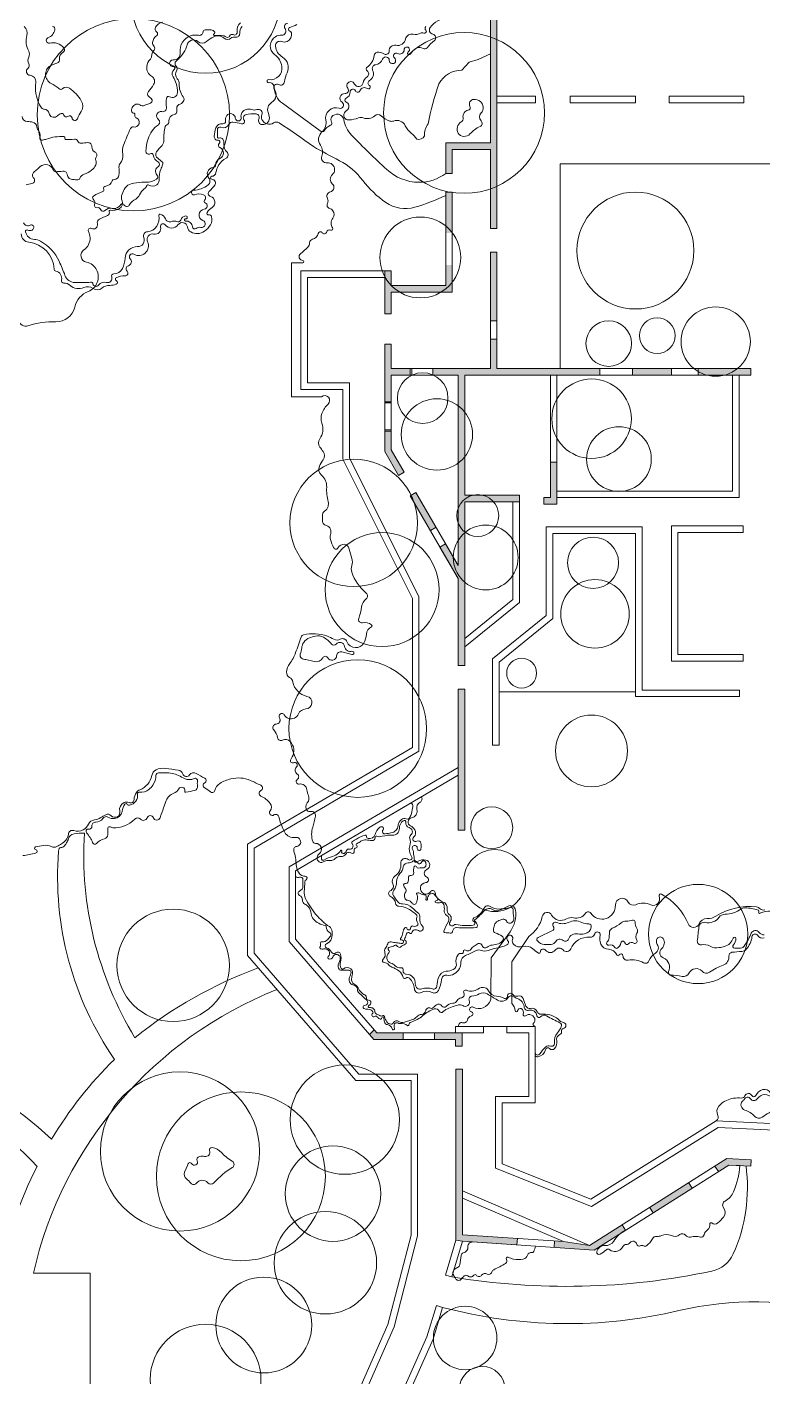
# Model space of a CAD drawing. Header units: millimetres. Extents: x -9917 to 681081, y -8103 to 293101.
# Drawn here: x 27869 to 54702, y 45273 to 94510 of the extents above; entities that cross this region are included whole.
import ezdxf

# ---------------------------------------------------------------- set-up
doc = ezdxf.new("R2010")
doc.units = ezdxf.units.MM
for name, color, linetype in [('archi', 7, 'Continuous'), ('rock', 30, 'Continuous'), ('water', 130, 'Continuous')]:
    doc.layers.add(name, color=color, linetype=linetype)
for name, color, linetype, lineweight in [('archiw', 255, 'Continuous', 0), ('plant', 90, 'Continuous', 0), ('road', 50, 'Continuous', 0)]:
    doc.layers.add(name, color=color, linetype=linetype, lineweight=lineweight)

msp = doc.modelspace()

# ---------------------------------------------------------------- hatches: boundary and pattern name
at = {"layer": 'archiw', "lineweight": 15}
h = msp.add_hatch(color=0, dxfattribs=at)
h.dxf.hatch_style = 1
h.paths.add_polyline_path([(2034, 4766), (1795, 4746), (1880, 3699), (2119, 3718)])
h.paths.add_polyline_path([(2314, 19669), (2074, 19659), (2099, 19109), (2339, 19120)])
h.paths.add_polyline_path([(2266, 20755), (2026, 20745), (2049, 20218), (2289, 20229)])
h.paths.add_polyline_path([(1622, 28506), (1862, 28519), (1811, 29413), (1571, 29399)])
h.paths.add_polyline_path([(1682, 31687), (1443, 31674), (1488, 30867), (1728, 30880)])
h.paths.add_polyline_path([(104122, 127758), (104122, 94953), (102619, 94953), (102619, 94713), (104122, 94713), (104122, 90938), (104362, 90938), (104362, 127758), (104362, 127998), (80583, 127998), (80583, 127758), (80583, 105038), (67095, 105038), (67095, 104566), (64754, 104566), (64754, 119844), (44763, 119844), (44763, 114596), (9495, 114596), (8212, 113274), (5853, 97610), (4160, 93590), (4160, 70024), (959, 66096), (-5863, 66096), (-5863, 42865), (-1639, 42865), (-1639, 37416), (1260, 37416), (1369, 33120), (-2714, 32981), (-1845, 16710), (895, 16710), (1635, 6752), (-2365, 6307), (-1927, -843), (42951, -2155), (43743, -1431), (45440, -1479), (47942, -1548), (47948, -1309), (45686, -1245), (45760, 1407), (45767, 1647), (45812, 3256), (47789, 3201), (47795, 3441), (46586, 3475), (46612, 4388), (46372, 4395), (46346, 3481), (45578, 3503), (45446, -1239), (43653, -1189), (42861, -1912), (2478, -732), (2383, 447), (2143, 428), (2236, -725), (-1701, -610), (-1874, 2219), (808, 2467), (785, 2706), (-1889, 2458), (-2112, 6094), (1653, 6513), (1737, 5466), (1976, 5485), (1891, 6539), (1136, 16710), (2447, 16710), (2428, 17120), (2188, 17110), (2196, 16950), (1118, 16950), (-1617, 16950), (-1834, 20997), (-59, 21057), (161, 17965), (2146, 18053), (2157, 17820), (2396, 17831), (2367, 18495), (2127, 18484), (2135, 18293), (384, 18215), (164, 21305), (-1846, 21237), (-1923, 22670), (1930, 22876), (1943, 22593), (2183, 22604), (2159, 23128), (-1936, 22910), (-2072, 25457), (2021, 25693), (1921, 27463), (1682, 27449), (1768, 25919), (-2084, 25697), (-2461, 32750), (1375, 32880), (1391, 32595), (1630, 32609), (1615, 32888), (1494, 37656), (-1399, 37656), (-1399, 43105), (-5623, 43105), (-5623, 65856), (1073, 65856), (4400, 69938), (4400, 93542), (6086, 97545), (8438, 113162), (9596, 114356), (44763, 114356), (44763, 90288), (43135, 90288), (43135, 90048), (43135, 89171), (43375, 89171), (43375, 90048), (44763, 90048), (44763, 87164), (45003, 87164), (45003, 100934), (64514, 100934), (64514, 87213), (64754, 87213), (64754, 87916), (65867, 87916), (65867, 88156), (64754, 88156), (64754, 101414), (64514, 101414), (64514, 101174), (45003, 101174), (45003, 114356), (45003, 119604), (64514, 119604), (64514, 104326), (64514, 103006), (64754, 103006), (64754, 103712), (64994, 103712), (64994, 104326), (67095, 104326), (67095, 87914), (67575, 87914), (67575, 88154), (67335, 88154), (67335, 104798), (80583, 104798), (80583, 90938), (80823, 90938), (80823, 127758)])
h = msp.add_hatch(color=0, dxfattribs=at)
h.dxf.hatch_style = 1
h.paths.add_polyline_path([(43375, 88490), (43135, 88490), (43135, 87003), (43375, 87003)])
at = {"layer": 'archiw'}
h = msp.add_hatch(color=0, dxfattribs=at)
h.dxf.hatch_style = 1
h.paths.add_polyline_path([(43829, 81817), (47190, 81817), (48755, 81817), (48755, 82057), (45003, 82057), (45003, 83128), (44763, 83128), (44763, 82057), (42670, 82057), (42670, 81817), (43589, 81817), (43589, 77431), (43589, 74870), (43133, 75659), (42926, 75540), (43589, 74390), (43589, 71218), (43829, 71218), (43829, 71901), (43829, 72210), (43829, 77191), (45579, 77191), (45819, 77191), (45819, 77431), (43829, 77431)])
h.paths.add_polyline_path([(47190, 78644), (46950, 78644), (46950, 77347), (46710, 77347), (46710, 77107), (47190, 77107), (47190, 77587)], flags=17)
h.paths.add_polyline_path([(51366, 82057), (49947, 82057), (49947, 81817), (51366, 81817)])
h.paths.add_polyline_path([(54257, 82057), (52343, 82057), (52343, 81817), (53594, 81817), (54257, 81817)])
h.paths.add_polyline_path([(45003, 86304), (44763, 86304), (44763, 83796), (45003, 83796)])
at = {"layer": 'archiw', "lineweight": 15}
h = msp.add_hatch(color=0, dxfattribs=at)
h.dxf.hatch_style = 1
h.paths.add_polyline_path([(43375, 85835), (43135, 85835), (43135, 85081), (41152, 85081), (41152, 85616), (40912, 85616), (40912, 85376), (40912, 84044), (41152, 84044), (41152, 84841), (43375, 84841)])
h = msp.add_hatch(color=0, dxfattribs=at)
h.dxf.hatch_style = 1
h.paths.add_polyline_path([(41834, 82057), (41152, 82057), (41152, 82937), (40912, 82937), (40912, 80841), (41152, 80841), (41152, 81817), (41834, 81817)])
h.paths.add_polyline_path([(41152, 79774), (40912, 79774), (40912, 79029), (41418, 78152), (41626, 78272), (41152, 79093)])
h = msp.add_hatch(color=0, dxfattribs=at)
h.dxf.hatch_style = 1
h.paths.add_polyline_path([(42051, 77536), (41843, 77416), (42577, 76143), (42785, 76263)])
h = msp.add_hatch(color=0, dxfattribs=at)
h.dxf.hatch_style = 1
h.paths.add_polyline_path([(43829, 70359), (43589, 70359), (43589, 67505), (43589, 67226), (43589, 65220), (43829, 65220)])
h = msp.add_hatch(color=0, dxfattribs=at)
h.dxf.hatch_style = 1
h.paths.add_polyline_path([(41589, 57822), (40619, 57822), (40526, 57929), (40352, 57763), (40509, 57582), (41589, 57582)])
h.paths.add_polyline_path([(43735, 57822), (43495, 57822), (42728, 57822), (42728, 57582), (43495, 57582), (43495, 57342), (43735, 57342), (43735, 57582)])
h = msp.add_hatch(color=0, dxfattribs=at)
h.dxf.hatch_style = 1
h.paths.add_polyline_path([(43745, 56496), (43505, 56496), (43505, 52166), (43505, 50260), (43744, 50223), (45733, 50091), (45749, 50330), (43745, 50464), (43745, 51801), (43745, 52063)])
h = msp.add_hatch(color=0, dxfattribs=at)
h.dxf.hatch_style = 1
h.paths.add_polyline_path([(54275, 53199), (53390, 53247), (52946, 52967), (53075, 52764), (53453, 53003), (54262, 52960)])
h.paths.add_polyline_path([(52116, 52158), (51988, 52361), (50567, 51463), (50696, 51260)])
h = msp.add_hatch(color=0, dxfattribs=at)
h.dxf.hatch_style = 1
h.paths.add_polyline_path([(49692, 50625), (49564, 50828), (48371, 50073), (47426, 50218), (47106, 50240), (47090, 50000), (48550, 49903)])

# ---------------------------------------------------------------- linework, layer by layer
at = {"layer": 'archi', "lineweight": 15}
for points in [[(44763, 114356), (44763, 90288), (43135, 90288), (43135, 90048), (43135, 89171), (43375, 89171), (43375, 90048), (44763, 90048), (44763, 87164), (45003, 87164), (45003, 91749), (46413, 91749), (46413, 91989), (45003, 91989), (45003, 100934)], [(39838, 44473), (41023, 47185), (41872, 50449), (41872, 56084), (39860, 56084), (35909, 60642), (35909, 64703), (41919, 68230), (41919, 73672), (39389, 78743), (39389, 81288), (37858, 81288), (37858, 85616), (41152, 85616), (41152, 85081), (43135, 85081), (43135, 88490), (43375, 88490), (43375, 84841), (41152, 84841), (41152, 84044), (40912, 84044), (40912, 85376), (38098, 85376), (38098, 81528), (39629, 81528), (39629, 78799), (42159, 73729), (42159, 68093), (36149, 64566), (36149, 60732), (39969, 56324), (42112, 56324), (42112, 50419), (41251, 47106), (40031, 44315)], [(51601, 76074), (51601, 71621), (53974, 71621), (53974, 71381), (51601, 71381), (51361, 71381), (51361, 76074), (51361, 76314), (53974, 76314), (53974, 76074), (51601, 76074)], [(58693, 54342), (52998, 54622), (48423, 51765), (45195, 53053), (45195, 55267), (46401, 55267), (46401, 58062), (45368, 58062), (45368, 57822), (46161, 57822), (46161, 55507), (44955, 55507), (44955, 52891), (48447, 51497), (53062, 54378), (58727, 54100)], [(43745, 51801), (43745, 50464), (47426, 50218), (43745, 51801)], [(41020, 43542), (42449, 46732), (42793, 47882), (43023, 47813), (42675, 46648), (41288, 43553)]]:
    msp.add_lwpolyline(points, dxfattribs=at)
for points in [[(50060, 91989), (50060, 91749), (47675, 91749), (47675, 91989)], [(54000, 91989), (54000, 91749), (51285, 91749), (51285, 91989)], [(43829, 71901), (43829, 71218), (43589, 71218), (43589, 74390), (41843, 77416), (42051, 77536), (43589, 74870), (43589, 77431), (43589, 81817), (41152, 81817), (41152, 79093), (41626, 78272), (41418, 78152), (40912, 79029), (40912, 82937), (41152, 82937), (41152, 82057), (44763, 82057), (44763, 86304), (45003, 86304), (45003, 82057), (54257, 82057), (54257, 81817), (53834, 81817), (53834, 77347), (47190, 77347), (47190, 77107), (46710, 77107), (46710, 77347), (46950, 77347), (46950, 81817), (45003, 81817), (43829, 81817), (43829, 77431), (45819, 77431), (45819, 77191), (45819, 73515)], [(53594, 77587), (47190, 77587), (47190, 81817), (53594, 81817)], [(45579, 77191), (45579, 73630), (43829, 72210), (43829, 77191)], [(45078, 71347), (45078, 68313), (44838, 68313), (44838, 71462), (46796, 73050), (46796, 76283), (50298, 76283), (50298, 70328), (53849, 70328), (53849, 70088), (50298, 70088), (50058, 70088), (50058, 76043), (47036, 76043), (47036, 72936)], [(43589, 67226), (37662, 63740), (37662, 61240), (40619, 57822), (43495, 57822), (43495, 58062), (44510, 58062), (44510, 57822), (43735, 57822), (43735, 57582), (43735, 57342), (43495, 57342), (43495, 57582), (40509, 57582), (37422, 61151), (37422, 63877), (43589, 67505), (43589, 70359), (43829, 70359), (43829, 65220), (43589, 65220)], [(43505, 50260), (43505, 52166), (43505, 56496), (43745, 56496), (43745, 52063), (48371, 50073), (53390, 53247), (54275, 53199), (54262, 52960), (53453, 53003), (48550, 49903), (43744, 50223), (43355, 48923), (43125, 48992)]]:
    msp.add_lwpolyline(points, close=True, dxfattribs=at)
at = {"layer": 'archiw', "lineweight": 15}
for p, q in [((45003, 91749), (45003, 91989)), ((40912, 85376), (40912, 85616)), ((45003, 83796), (44763, 83796)), ((45003, 83128), (44763, 83128)), ((41834, 81817), (41834, 82057)), ((41902, 82057), (41902, 81817)), ((42670, 82057), (42670, 81817)), ((53594, 81817), (54257, 81817)), ((40912, 80841), (41152, 80841)), ((40912, 79774), (41152, 79774)), ((47190, 77587), (47190, 77347)), ((45579, 77191), (45819, 77191)), ((45579, 77191), (45819, 77191)), ((42577, 76143), (42785, 76263)), ((42926, 75540), (43133, 75659)), ((43829, 71901), (43829, 72210)), ((43589, 67505), (43589, 67226)), ((40526, 57929), (40352, 57763)), ((41589, 57822), (41589, 57582)), ((42728, 57822), (42728, 57582)), ((43735, 57822), (43495, 57822)), ((52946, 52967), (53075, 52764)), ((51988, 52361), (52116, 52158)), ((43745, 51801), (43745, 52063)), ((50567, 51463), (50696, 51260)), ((49564, 50828), (49692, 50625)), ((43744, 50223), (43505, 50260)), ((43505, 50260), (43744, 50223)), ((45749, 50330), (45733, 50091)), ((47106, 50240), (47090, 50000)), ((47426, 50218), (48371, 50073))]:
    msp.add_line(p, q, dxfattribs=at)
at = {"layer": 'archiw'}
for points in [[(44763, 83796), (45003, 83796), (45003, 86304), (44763, 86304)], [(40912, 80807), (41152, 80807), (41152, 81817), (41902, 81817), (41902, 82057), (41152, 82057), (41152, 82937), (40912, 82937)], [(47190, 81817), (48755, 81817), (48755, 82057), (45003, 82057), (45003, 83128), (44763, 83128), (44763, 82057), (42670, 82057), (42670, 81817), (43589, 81817), (43589, 77431), (43589, 74870), (43133, 75659), (42926, 75540), (43589, 74390), (43589, 71218), (43829, 71218), (43829, 71901), (43829, 72210), (43829, 77191), (45579, 77191), (45819, 77191), (45819, 77431), (43829, 77431), (43829, 81817)], [(41152, 79814), (40912, 79814), (40912, 79029), (41418, 78152), (41626, 78272), (41152, 79093)]]:
    msp.add_lwpolyline(points, close=True, dxfattribs=at)
for points in [[(51366, 81817), (51366, 82057), (49947, 82057), (49947, 81817)], [(49947, 81817), (51366, 81817)], [(53594, 81817), (54257, 81817), (54257, 82057), (52343, 82057), (52343, 81817)], [(52343, 81817), (53594, 81817)], [(47190, 78644), (46950, 78644), (46950, 77347), (46710, 77347), (46710, 77107), (47190, 77107), (47190, 77587)], [(47190, 77587), (47190, 78644)]]:
    msp.add_lwpolyline(points, dxfattribs=at)
at = {"layer": 'plant', "lineweight": 15}
for centre, radius in [((34379, 95553), 2729), ((31747, 91310), 3506), ((43802, 91376), 2932), ((50052, 86357), 2131), ((42210, 86104), 1473), ((52978, 83037), 1264), ((49077, 82964), 831), ((50847, 83253), 650), ((42295, 80978), 923), ((48455, 80225), 1451), ((42812, 79650), 1301), ((49452, 78752), 1179), ((39781, 76425), 2324), ((44302, 76691), 764), ((44593, 75163), 1183), ((40816, 73991), 2078), ((48507, 74968), 932), ((48576, 73105), 1250), ((39928, 68923), 2509), ((45903, 70944), 546), ((48451, 68107), 1310), ((44812, 65307), 764), ((44921, 63379), 1128), ((52338, 61430), 1810), ((33198, 60286), 2050), ((39454, 54660), 1994), ((33447, 53500), 2902), ((35668, 52592), 3079), ((39024, 51961), 1741), ((38747, 49439), 1868), ((36501, 47169), 1748), ((43842, 46698), 1158), ((34380, 45177), 2019), ((44466, 44831), 828)]:
    msp.add_circle(centre, radius, dxfattribs=at)
at = {"layer": 'road', "lineweight": 15}
for points in [[(32813, 94688, 0.218912), (32558, 94500, 0.383959), (32598, 94325, -0.521789), (32598, 94202, 0.223102), (32449, 93943, 0.22297), (32500, 93805, -0.419085), (32500, 93662, 0.208426), (32411, 93439, -0.21395), (32367, 93334, 0.181197), (32234, 93063, 0.292906), (32412, 92714, -0.424638), (32486, 92411, -0.039216), (32297, 92158, 0.426751), (32312, 91978, -0.04727), (32421, 91872, -0.366917), (32421, 91777, -0.149319), (32312, 91707, 0.037004), (32171, 91656, -0.256564), (31977, 91671, 0.299539), (31799, 91671, 0.157401), (31687, 91531, 0.184165), (31687, 91413, 0.30339), (31749, 91369, -0.499113), (31804, 91292, 0.398995), (31849, 91198, -0.933091), (31749, 90864, 0.355214), (31644, 90812, 0.01684), (31391, 90204, 0.137274), (31361, 89873, -0.231664), (31266, 89531, 0.207666), (31223, 89400, -0.046451), (31223, 89107, -0.400635), (31045, 88952, 0.359518), (30972, 88897, -0.333205), (30742, 88707, 0.524533), (30668, 88588, -0.441149), (30634, 88512, 0.068034), (30293, 88345, 0.491524), (30285, 88228, -0.313375), (30336, 88022, 0.601949), (30423, 87921, -0.377538), (30561, 87847, 0.551687), (30712, 87815, -0.257501), (30972, 87894, 0.335578), (31298, 88048, -0.604806), (31383, 88048, 0.232321), (31492, 87969, 0.307911), (31598, 88016, -0.13594), (31831, 88234, 0.181466), (31972, 88390, -0.152866), (32144, 88604, 0.163974), (32232, 88718, -0.482386), (32307, 88745, 0.307294), (32599, 88757, 0.25398), (32690, 88950, -0.10805), (32747, 89315, -0.001884), (32815, 89487, 0.378745), (32766, 89621, -0.099392), (32596, 89764, -0.350146), (32596, 89958, -0.009618), (32793, 90194, 0.195468), (32860, 90393, -0.080352), (32909, 90876, -0.233361), (32969, 90945, 0.335374), (33043, 91070, -0.410591), (33242, 91325, 0.353324), (33332, 91420, 0.041639), (33332, 91558, -0.339673), (33410, 91679, 0.141385), (33566, 91791, 0.345173), (33566, 91960, -0.181297), (33419, 92425, 0.20002), (33347, 92625, -0.346433), (33326, 92930, 0.37849), (33307, 93080, -0.452786), (33307, 93265, 0.028098), (33471, 93426, 0.08575), (33657, 93719, 0.034684), (33703, 93853, -0.550675), (34102, 93979, 0.364905), (34412, 93979, -0.064906), (34684, 94154, -0.301416), (35061, 94099, 0.38241), (35304, 94099, -0.245084), (35466, 94140, 0.499413), (35623, 94271, -0.187659), (35709, 94531, -0.132349)], [(43135, 89171, -0.171356), (42154, 88846, -0.182493), (40982, 89314, -0.017257), (39705, 90567, -0.145605), (39418, 91131, 0.672019), (38976, 91223, 0.305316), (38976, 91044, -0.48464), (38939, 90929, 0.178451), (38704, 90727, -0.589066), (38561, 90727), (37181, 91729, -0.238538), (36883, 92309, 0.455313), (36684, 92480, -1.155856), (36684, 92591, 0.507335), (37160, 93075, 0.196111), (36897, 93505, -0.537443), (36929, 94157, -0.150118), (37152, 94211, 0.652984), (37277, 94454, -0.645674), (37369, 94639, 0.671046)], [(27763, 94526, -0.282341), (27862, 94201, 0.188612), (27930, 93633, -0.251149), (27930, 93413, 0.264408), (27936, 93168, -0.382796), (27906, 93007, 0.685947), (27981, 92748, -0.427362), (28189, 92488, 0.142696), (28309, 91710, 0.058421), (28402, 91559, 0.229699), (28495, 91514, -0.368009), (28677, 91360, 0.552072), (28944, 91247, 0.012906), (29075, 91343, -0.539397), (29215, 91295, 0.558174), (29359, 91250, -0.603981), (29510, 91192, 0.774643), (29709, 91164, -0.042297), (29846, 91432, 0.285006), (29848, 91819, 0.100278), (29419, 92277, 0.353968), (29173, 92262, -0.388839), (29029, 92262, 0.072657), (28753, 92450, -0.646938), (28772, 93122, -0.011241), (28960, 93195, 0.351219), (29057, 93354, -0.318293), (29179, 93584, 0.482226), (29214, 93751, 0.284182), (28696, 93925, -0.920021), (28634, 94114, 0.234523), (28886, 94404, 0.441313), (28802, 94533, -2.320261)], [(27837, 88756, -0.022175), (28048, 88804, 0.607236), (28110, 89005, -0.417543), (28110, 89201, -0.015188), (28249, 89330, -0.00348), (28354, 89421, -0.527702), (28828, 89292, 0.318015), (28910, 89233, 0.045858), (29172, 89256, -0.426017), (29330, 89141, 0.172204), (29409, 88988, 0.168212), (29475, 88959, -0.019893), (29693, 88932, 0.367382), (29799, 88995, -0.239057), (29950, 89143, 0.089966), (30225, 89288, 0.121954), (30376, 89482, 0.213579), (30376, 89648, -0.28386), (30391, 89762, 0.483676), (30351, 89944, -0.304436), (30234, 90147, 0.449397), (30091, 90292, 0.007896), (29838, 90274, -0.336321), (29724, 90347, 0.357276), (29596, 90421, -0.051336), (29295, 90404, -0.468179), (29253, 90459, 0.464832), (29213, 90513, 0.098081), (28585, 90425, -0.034677), (28431, 90383, -0.540656), (28341, 90474, 0.245092), (28256, 90790, -0.171602), (28224, 90863, 0.333777), (28073, 91039, 0.050759), (27891, 91060, -0.386223), (27688, 91250, 0.382694)], [(43135, 88370, -0.041348), (42010, 87937, -0.227258), (40949, 88111, -0.078127), (40108, 88917, 0.109691), (39262, 89633, -0.004973), (38309, 90146, 0.016909), (37064, 91011, 0.294673), (36860, 91011, -0.462742), (36431, 91141, -0.208089), (36431, 91310, 0.670057), (36250, 91497, -0.192457), (36063, 91497, 0.355592), (35705, 91385, 0.212014), (35677, 91220, -1.115869), (35463, 91189, 0.718068), (35155, 91282, 0.195444), (35107, 91079, -0.514952), (35009, 90982, 0.370545), (34757, 90835, 0.067133), (34695, 90517, 0.460374), (34834, 90382, -0.745301), (34881, 90266, 0.569899), (34902, 90112, -0.665984), (34902, 89716, 0.29823), (34743, 89481, -0.383029), (34653, 89384, 0.611928), (34499, 88999, -0.43395), (34474, 88748, -0.154543), (33946, 88559, 1.174416), (33979, 88395, -0.180738), (34299, 88395, -0.531319), (34346, 88199, 0.51529), (34368, 88097, -0.774465), (34332, 87864, 0.801471), (34281, 87451, -0.933597), (34212, 87202, 0.21791), (34036, 87162, -0.602601), (33901, 87224, 0.43333), (33653, 87432, -1.12843), (33653, 87513, 1.12843), (33653, 87619, 0.296162), (33474, 87469, -0.412575), (33364, 87410, 0.147526), (33108, 87410, -0.418854), (32915, 87516, 0.303908), (32721, 87681, 0.494127), (32677, 87635, -0.176275), (32599, 87246, -0.249053), (32260, 87045, 0.521294), (32128, 86834, -0.546097), (31899, 86500, 0.407649), (31445, 86082, -0.102481), (31345, 85700, -0.285328), (31038, 85509, 0.52121), (30956, 85393, -0.608808), (30771, 85192, 0.301671), (30477, 85095, -0.626964), (30275, 85139, 0.367763), (30190, 85201, -0.027357), (29613, 85190, -0.307624), (29254, 85453, 0.024776), (29042, 85964, 0.15354), (28367, 86695, 0.115079), (28137, 86763, -0.336162), (27817, 87039, -0.645667), (27902, 87102, 0.45456), (28111, 87177, 0.715603), (27988, 87281, -0.478405), (27746, 87371, 0.51515)], [(43607, 58062, -0.594353), (43751, 58195, 0.446163), (43924, 58292, -0.285768), (44072, 58443, 0.785703), (44072, 58594, -1.123363), (44135, 58763, 0.441941), (44766, 59002, 0.028504), (44778, 59124), (44788, 60561), (45481, 61512, 0.194048), (45680, 62303, 0.550549), (45391, 62435, -0.297785), (44756, 62435, 0.462218), (44532, 62369, -0.196967), (44161, 62014, 0.669685), (44159, 61888, -0.766486), (44139, 61750, -0.082222), (43505, 61778, 0.267074), (43431, 61754, -1.004216), (43293, 61880, 0.453297), (43265, 62140, -0.29318), (43186, 62333, 0.375146), (43023, 62608, -0.290207), (42746, 62945, 0.697534), (42591, 62981, -1.628882), (42406, 63305, 0.7949), (42442, 63505, -0.659128), (42442, 63783, 0.725223), (42411, 64127, 0.187581), (42128, 64086, -0.551005), (41987, 64162, 0.022833), (41956, 64425, 0.081768), (41924, 64521, -1.364945), (42099, 64553, 0.978258), (42233, 64534, 0.08379), (42233, 64745, 0.53057), (42083, 64813, -0.929565), (41969, 64972, 0.382156), (42008, 65235, 0.137937), (41851, 65371, -0.722662), (41887, 65668, 0.422799), (42086, 65977, -0.33111), (42200, 66238, 0.427418), (42249, 66438, -0.875737)], [(18819, 60531), (19030, 60465, 0.183914), (19457, 60489, -0.123992), (19588, 60512, -0.160502), (23079, 59075, -0.212129), (24229, 56656, -0.10992), (28768, 53944, -0.066046), (31057, 56858, -0.172891), (29021, 64450, -0.076455), (29046, 64551, -0.312718), (29100, 64587, 0.214916), (29237, 64645, 0.081625), (29333, 64788, 0.01378), (29400, 64947, -0.210756), (29508, 65055, -0.103398), (29855, 65112, -0.000507), (29965, 65107, 0.153743), (31805, 57647, -0.081999), (36298, 60193, 0.698138)], [(54767, 62313, -0.293628), (54594, 62354, 0.173985), (54469, 62417, 0.172344), (52985, 62081, -0.144841), (52668, 61991, 0.304944), (52365, 61792, -0.66407), (51982, 61792, 0.167859), (51002, 62885, 0.685288), (50917, 62814, -0.240668), (50879, 62559, -0.368686), (50614, 62492, 0.229509), (50069, 62498, -0.409435), (49787, 62597, 0.809379), (49321, 62479, -0.755783), (48423, 62188, 0.533847), (48234, 62188, -0.317685), (47792, 62019, 0.200976), (47538, 61981, -0.422), (46997, 62122, 0.68643), (46654, 62070, -0.190358), (46161, 61341), (45551, 60421), (45551, 58896, -0.163903), (45667, 58635, 0.911468), (45760, 58635, -0.518516), (45884, 58707, -0.407146), (45961, 58502, 0.78596), (46039, 58443, -0.617517), (46389, 58285, -0.276946), (46334, 58183, 0.572557), (46334, 58105, -0.172629), (46370, 58062)], [(36983, 59403, 0.246991), (28102, 49062), (30174, 49062), (30174, 44479), (34083, 44479), (34083, 43556)], [(20923, 43556), (20923, 44479), (24568, 44479), (24568, 49062), (26888, 49062, -0.069071), (28236, 52956, 0.1391), (24068, 55547, 0.041826), (20635, 44607, 0.046499), (20440, 43084, -0.008998), (20026, 35228, 0.027164), (19934, 29561), (20889, 29561), (20889, 30353)], [(54083, 52969, -0.13987), (53617, 49764, -0.239283), (52837, 49135, -0.093543), (43355, 48923, -6.314779)], [(43023, 47813, 0.123369), (51640, 47693, -0.122359), (57453, 47624, 0.054937), (70688, 45682, 0.034733), (79386, 45974, 28.791105)]]:
    msp.add_lwpolyline(points, format="xyb", dxfattribs=at)
for points in [[(47309, 82057), (47309, 89522), (62092, 89522), (62092, 82050)], [(45078, 70265), (50058, 70265)]]:
    msp.add_lwpolyline(points, dxfattribs=at)
at = {"layer": 'rock', "lineweight": 15}
msp.add_lwpolyline([(44763, 103804), (44763, 93526), (44322, 93328), (43993, 93222)], dxfattribs=at)
for points in [[(27559, 83804, 0.429126), (27903, 83616, -0.085576), (28918, 83759, 0.358705), (29608, 84292, -0.250376), (30106, 84866, 0.446574), (30407, 85655, 0.230377), (30037, 85932, -0.667603), (29945, 86381, 0.260774), (30170, 86830, 0.11049), (30110, 87047, -0.732499), (30222, 87160, 0.650582), (30434, 87332, -0.363567), (30513, 87503, -0.007169), (30804, 87636, 0.381802), (30870, 87781, -0.58015), (30916, 87830, 0.207841), (31240, 87888, 0.345002), (31334, 88173, -0.174685), (31334, 88413, -0.061913), (31451, 88643, -0.193953), (31671, 88792, -0.031259), (32060, 88850, -0.043171), (32206, 88850, 0.187535), (32594, 88964, 0.440947), (32607, 89117, -0.491939), (32659, 89422, 0.601519), (32659, 89575, -0.237002), (32469, 89843, 0.557775), (32361, 89888, -0.621901), (32205, 89973, -0.066642), (32284, 90430, -0.163397), (32660, 90948, 0.515603), (32660, 91132, -0.80639), (32785, 91424, 0.497983), (32952, 91574, -0.042894), (32952, 91908, -0.560471), (33069, 91967, 0.586519), (33355, 92124, 0.077111), (33308, 92444, 0.064332), (33195, 92689, -0.375114), (33240, 92962, 0.72816), (33198, 93067, -1.071182), (33198, 93308, 0.472889), (33455, 93581, -0.356817), (33834, 94188, -0.130894), (34124, 94207, 0.446393), (34286, 94330, -0.365591), (34360, 94403, -0.042049), (34586, 94403, -0.205611), (34709, 94338, -0.495913), (34688, 94256, 0.822917), (34700, 94198, -0.008779), (34954, 94198, -0.134663), (35144, 94142, 0.477575), (35255, 94182, -0.46509), (35387, 94231, 0.63537), (35532, 94334, -0.280285), (35658, 94664, 0.04527)], [(43993, 93222), (43725, 92934, 0.283643), (42885, 92439, 0.034182), (42494, 90979, 0.192996), (42367, 90537, -0.334199), (42076, 90418, 0.097483), (41875, 90643, -0.120823), (41662, 90906, 0.390835), (41230, 91081, -0.181925), (41098, 91081, -0.093239), (40779, 91275, 0.38315), (40547, 91275, -0.276907), (40127, 91194, 0.176169), (39958, 91194, -0.069015), (39607, 91119, -0.415082), (39419, 91282, -0.293076), (39510, 91448, 0.342982), (39601, 91657, 0.23003), (39496, 91781, -0.65219), (39496, 91908, 0.297188), (39651, 92146, -0.824845), (39845, 92183, 0.675628), (40008, 92183, -0.48384), (40284, 92265, 1.040362), (40353, 92371, -0.569732), (40353, 92553, 0.179889), (40484, 92716, 0.194159), (40471, 92940, -0.496372), (40572, 93135, 0.25241), (40835, 93342, -0.815776), (41076, 93291, 1.590666), (41267, 93381, -0.925125), (41378, 93542, 0.580982), (41620, 93683, -1.684405), (41770, 93602, 1.289689), (41852, 93528, -0.166986), (42086, 93747, -0.251716), (42307, 93732, 0.375171), (42455, 93755, -0.048155), (42721, 94016, 0.640734), (42662, 94250, -0.551541), (42567, 94488, -0.221321), (43193, 94836, 0.462399)], [(43584, 90635, -0.392606), (43700, 91051, 0.313665), (43768, 91206, -0.415585), (43947, 91472, 0.509001), (44019, 91626, -0.555315), (44155, 91868, -0.179737), (44397, 91791, -0.444126), (44426, 91375, 0.40302), (44426, 91090, -0.514451), (44387, 90882, 0.099448), (44019, 90611, -0.475917), (43584, 90635, -1.39818)], [(38032, 71445), (38336, 71363, 0.352469), (38655, 71504, -0.608676), (38833, 71504, 0.773603), (39159, 71578, -0.488897), (39351, 71719, 0.009775), (39715, 71622, 1.273712), (39715, 71741, -0.43897), (39448, 71919, 0.634235), (39144, 72007, -0.450107), (38973, 72007, 0.078376), (38677, 72252, 0.192568), (38388, 72296, 0.031674), (38166, 72230, 0.156784), (37958, 72067, 0.1261), (37886, 71865, -0.070112), (37832, 71637, 0.361182), (37882, 71487, 0.141778), (38032, 71445, -0.270549)], [(30994, 65306, 0.212025), (31796, 65619, -0.416849), (32010, 65619, 0.549619), (32254, 65672, -0.69915), (32476, 65672, 0.69915), (32720, 65672, 0.0016), (32850, 66031, 0.001182), (32944, 66297, -0.230223), (33217, 66565, 0.188173), (33408, 66726, -0.88097), (33621, 66642, 0.520015), (33656, 66601, 0.052322), (33989, 66670, 0.36582), (34085, 66823, -0.070477), (34085, 67014, 0.602523), (33965, 67101, -0.232863), (33617, 67101, 0.004094), (33395, 67208, 0.120772), (32909, 67307, -0.019784), (32669, 67307, 0.41889), (32570, 67214, -0.13841), (32462, 66863, -0.084688), (32308, 66695, -0.200444), (31972, 66605, 0.493737), (31900, 66533, -0.396784), (31609, 66128, -0.293861), (31519, 66164, 0.51547), (31440, 66164, 0.118637), (31335, 65902, -0.344461), (31060, 65641, -0.155803), (30822, 65692, 0.402747), (30628, 65644, -0.27309), (30372, 65511, 0.459905), (30233, 65366, -0.489055), (30115, 65255, 0.687642), (30039, 65122, -0.019217), (30172, 64947, -0.083964), (30257, 64769, 0.59555), (30405, 64735, -0.162735), (30698, 64907, 0.349061), (30813, 65046, 0.00956), (30813, 65279, -0.46439), (30882, 65340, -0.073373), (30994, 65306, 0.205539)], [(38610, 64297), (38601, 64188, 0.60644), (38697, 64128, -0.067242), (39011, 64259, 0.116538), (39230, 64376, 0.122842), (39295, 64472, -1.033973), (39342, 64453, 0.71523), (39429, 64371, 0.18967), (39525, 64483, -0.408344), (39612, 64527, 0.443557), (39754, 64608, 0.241486), (39721, 64730, -0.466921), (39732, 64804, -0.019148), (40025, 64972, -0.079133), (40203, 65032, -0.496953), (40252, 64985, 0.3805), (40304, 64911, 0.387019), (40560, 65056, -0.131229), (40733, 65321, -0.403609), (40852, 65317, -0.403428), (40852, 65228, 0.370274), (40845, 65115, 0.279196), (40929, 65082, -0.004618), (41137, 65115, 0.342006), (41405, 65397, -0.202845), (41517, 65601, -0.262857), (41695, 65628, 0.37239), (41824, 65676, 0.069661), (41882, 65829, 0.019531), (41930, 66080, 0.257384), (41878, 66220), (38610, 64297)], [(41943, 64102, -0.248037), (41769, 64022, 0.379992), (41588, 63880, -0.150728), (41460, 63632, 0.205387), (41345, 63336, -0.182879), (41240, 63027, 0.322551), (41228, 62827, 0.037615), (41392, 62604, 0.227446), (41561, 62530, -0.210563), (41912, 62389, 0.036357), (42112, 62212, -0.272477), (42192, 62017, 0.226105), (42286, 61712, -0.921968), (42143, 61556, 0.539914), (41900, 61474, -0.644948), (41824, 61461, 0.651064), (41710, 61440, -0.087297), (41641, 61281, 0.432472), (41661, 61193, -0.577622), (41661, 61062, 0.008459), (41481, 60954, -0.423859), (41377, 60980, 0.423838), (41263, 61008, -0.123177), (41103, 60956, 0.671094), (41062, 60832, -0.45872), (41062, 60742, 0.587305), (41139, 60366, -0.131437), (41288, 60271, 0.253839), (41515, 60193, -0.555795), (41584, 60114, 0.502853), (41696, 59963, -0.436552), (42027, 59607, 0.541514), (42261, 59427, -0.170689), (42654, 59427, 0.510063), (42817, 59540, -0.07603), (42871, 59849, -0.300204), (43155, 60070, 0.085388), (43402, 60133, 0.358081), (43519, 60367, -0.212412), (43577, 60663, -0.291357), (43719, 60722, 0.555456), (43785, 60794, -0.739777), (43860, 60843, 0.429132), (44045, 60865, -0.136492), (44324, 61078, -0.454665), (44463, 61007, 0.559373), (44647, 60949, -0.156805), (44831, 61028, 0.055216), (45059, 61075, 0.20027), (45227, 61220, 0.390431), (45190, 61349, 0.046549), (44943, 61470, -0.336999), (44877, 61575, -0.048964), (44911, 61754, -0.207917), (45032, 61899, -0.045624), (45214, 61970, -0.383116), (45345, 61906, 0.513566), (45557, 61856, 0.26529), (45619, 62034, -0.049221), (45595, 62318, 0.514074), (45484, 62400, -0.051232), (45274, 62355, 0.091163), (45115, 62307, -0.277596), (44844, 62326, 0.376749), (44558, 62294, -0.03436), (44197, 61949, 0.468947), (44197, 61904, -0.200271), (44290, 61726, -0.424242), (44237, 61665, -0.026133), (43531, 61665, 0.416205), (43388, 61536, -0.453151), (43295, 61461, 0.039192), (43106, 61480, -0.51462), (43072, 61530, -0.035559), (43231, 61886, 0.392857), (43173, 62108, -0.288221), (43082, 62299, 0.103892), (43063, 62506, 0.382502), (42949, 62576, -0.093845), (42771, 62576, -0.828412), (42771, 62637, 0.119824), (42837, 62667, 0.349725), (42844, 62697, 0.085504), (42719, 62877, 0.447348), (42533, 62867, 0.162929), (42469, 62692, -1.162828), (42412, 62703, 0.168193), (42412, 62842, 0.366183), (42378, 62862, -0.215389), (42208, 62907, 0.281716), (42088, 62923, 0.433175), (42077, 62889, -0.176669), (42102, 62698, -0.017996), (42070, 62575, -0.653032), (41907, 62555, 0.239551), (41742, 62659, -0.303365), (41643, 62740, -0.226361), (41676, 62968, 0.304595), (41676, 63066, -0.036708), (41607, 63187, -0.647237), (41683, 63276, 0.396507), (41755, 63313, 0.112901), (41776, 63483, -0.505936), (41870, 63569, 0.52299), (41968, 63663, -0.110963), (41981, 63886, -0.751717), (42067, 63886, 0.356676), (42138, 63837, -0.010244), (42332, 63849, 0.30888), (42405, 63903, 0.167644), (42405, 64036, 0.223543), (42344, 64099, 0.378917), (42265, 64068, -0.08362), (42213, 63999, -0.502165), (42126, 64014, 0.314847), (42064, 64048, -0.311283), (41997, 64084, 0.406141), (41943, 64102, 4.360814)], [(37662, 62559), (37662, 61240), (40619, 57822), (43495, 57822), (43495, 58062), (46401, 58062), (46401, 57104, 0.749702), (46567, 57056, -0.070427), (46789, 57315, -0.282982), (46951, 57343, 0.59081), (47104, 57468, -0.234324), (47206, 57824, 0.08272), (47349, 58046, 0.403885), (47294, 58194, -0.017269), (46812, 58444, 0.354659), (46594, 58407, -0.654218), (46461, 58450, 0.464911), (46170, 58647, -0.45451), (46001, 58758, 0.271937), (45748, 59079, -0.042516), (45593, 59154, 0.409876), (45411, 59111, -0.415743), (45020, 59020, 0.006291), (44651, 59245, 0.27442), (44359, 59245, -0.119236), (44093, 59163, 0.510697), (43991, 59002, -0.748993), (43753, 58817, 0.224508), (43599, 58845, 0.050283), (43141, 58671, 0.099994), (43032, 58586, -0.569744), (42907, 58608, 0.409482), (42718, 58696, 0.090558), (42299, 58453, -0.10164), (41875, 58219, 0.306261), (41794, 58119, -0.581091), (41738, 58093, 0.170936), (41479, 58167, -0.137379), (41384, 58187, 0.435698), (41271, 58148, 0.185045), (41264, 57989, -1.083129), (41179, 57968, 0.339828), (41013, 58125, -0.325802), (40904, 58223, -0.024334), (40879, 58373, 0.892928), (40807, 58373, -0.564815), (40716, 58331, -0.08168), (40633, 58410, 0.426006), (40539, 58422, -0.514529), (40448, 58446, -0.315164), (40472, 58541, 0.378207), (40480, 58594, 0.269617), (40298, 58685, -0.129978), (40153, 58713, -0.797929), (40180, 58827, 0.323345), (40286, 58903, 0.297412), (40256, 59021, -0.000139), (39981, 59272, -0.198703), (39914, 59415, 0.352457), (39787, 59559, -0.435156), (39620, 59813, -0.050687), (39681, 59985, 0.555451), (39599, 60114, 0.002828), (39334, 60108, -0.342047), (39229, 60185, -0.204252), (39260, 60427, 0.19814), (39281, 60581, 0.414911), (39111, 60680, 0.256394), (39014, 60588, -0.450162), (38867, 60524, -0.520396), (38852, 60609, 0.325265), (38881, 60801, 0.346869), (38695, 60885, -0.156241), (38567, 60893, -0.495096), (38549, 60956, 0.267383), (38565, 61082, -0.578332), (38613, 61146, 0.259466), (38834, 61234, 0.004959), (38931, 61356, 0.477324), (38899, 61490, -0.307492), (38781, 61696, 0.393056), (38743, 61743, -0.173931), (38309, 61975, -0.174707), (38229, 62171, 0.182385), (38119, 62428, 0.07644), (37997, 62521, -0.281315), (37912, 62669, 0.305243), (37808, 62833, -0.653971), (37808, 62997, 0.295105), (37931, 63182, 0.005242), (37931, 63406, 0.512338), (37798, 63500, -0.276961), (37662, 63528), (37662, 62559)], [(52308, 61173, 0.004438), (52364, 61688, -0.449365), (52597, 61851, 0.306315), (53102, 62040, -0.243211), (53319, 62153, 0.15889), (53901, 62343, -0.176341), (54048, 62386, -0.050781), (54525, 62304, -0.521139), (54549, 62238, 0.768259), (54592, 62186, -0.122977), (55017, 62265, -0.276617)], [(47058, 61570), (46504, 61305, 0.508328), (46476, 61177, 0.190265), (46729, 61048, 0.046862), (46974, 61048, 0.24088), (47151, 61161, -0.484087), (47412, 61197, 0.536512), (47608, 61241, -0.358213), (47954, 61437, 0.085384), (48199, 61437, 0.317402), (48443, 61682, 0.458066), (48351, 61795, -0.103553), (48094, 61855, 0.221748), (47612, 61855, -0.221748), (47171, 61855, 0.785884), (47058, 61714, -0.340886), (47058, 61570, 3.389031)], [(49093, 61287, 0.028868), (49101, 61478, -0.314895), (49209, 61638, 0.093333), (49531, 61837, -0.204962), (49714, 61900, 0.110991), (49950, 61936, -0.533271), (50041, 61872, 0.135425), (50105, 61626, -0.267058), (50105, 61462, 0.267058), (50105, 61200, -0.781368), (49997, 61096, 0.36315), (49794, 61068, -0.623721), (49671, 61104, 0.840346), (49519, 61104, -0.232719), (49380, 60913, -0.416213), (49304, 60937, 0.36949), (49089, 61024, -0.803768), (49020, 61140, 0.179733), (49093, 61287, -0.900359)], [(54751, 61400, -0.267552), (54559, 61488, 0.590307), (54275, 61456, -0.053131), (54020, 60988, -0.226188), (53888, 60913, -0.037991), (53670, 60913, -0.639558), (53623, 61037, 0.210615), (53711, 61268, 0.837341), (53616, 61280, -0.260351), (53297, 60979, -0.004608), (53106, 60932, -0.194863), (52778, 60984, 0.188292), (52458, 61038, -0.506204), (52308, 61173)], [(53950, 55334, 0.545287), (54039, 55009, -0.132153), (54400, 54779, 0.372472), (54667, 54748, -0.046801), (55191, 55036, -0.255132)], [(55047, 55451, 0.496295), (54493, 55422, -0.52937), (54245, 55422, 0.581195), (54022, 55404, -0.184841), (53950, 55334, 13.021199)], [(33733, 53011), (33616, 52741, 0.350836), (33682, 52500, -0.077918), (33842, 52340, 0.508323), (34047, 52340, -0.475115), (34455, 52361, 0.44274), (34689, 52361, -0.072445), (35353, 52908, 0.563615), (35353, 53142, -0.036283), (35127, 53302, -0.030488), (34956, 53461, 0.168004), (34616, 53638, 0.573372), (34528, 53529, -0.598034), (34346, 53317, 0.109919), (34156, 53317, 0.47562), (34076, 53156, -0.961369), (33871, 53054, 0.820071), (33733, 53011, 1.250453)], [(48550, 49903), (53453, 53003), (53858, 52981, -0.080656), (53633, 52029, -0.180008), (53320, 51692, 0.47243), (53264, 51444, -0.342786), (53264, 51107, -0.053259), (53056, 50891, -0.36361), (52831, 50891, 0.690553), (52766, 50854, -0.278286), (52679, 50645, 0.175886), (52557, 50462, -0.411136), (52418, 50377, 0.115306), (52065, 50377, -0.289562), (51877, 50442, 0.413485), (51674, 50465, -0.286901), (51364, 50430, 0.227346), (50997, 50430, -0.13538), (50838, 50402, 0.304698), (50671, 50310, -0.120265), (50452, 50060, -0.295562), (50347, 50056, 0.274814), (50221, 50056, -0.521865), (50100, 50111, 0.652161), (49851, 50169, -0.246466), (49715, 50105, 0.295571), (49603, 50039, -0.241477), (49347, 49851, -0.214364), (49117, 49913, 0.356815), (48993, 49913, -0.036963), (48765, 49753, -0.652059), (48642, 49841, -0.376696), (48940, 50066, 0.281556), (49259, 50230, -0.143772), (49692, 50625, -1.300096)], [(43622, 49307), (43476, 49223, 0.382077), (43408, 49016, 0.058513), (43508, 48845, 0.498162), (43702, 48845, -0.055008), (43809, 48958, -0.367604), (43938, 48958, 0.435564), (44158, 48984, -0.507083), (44255, 48984, 0.507083), (44445, 48984, -0.374501), (44646, 49029, 0.479806), (44814, 49100, -0.218289), (44888, 49187, 0.027513), (45318, 49417, 0.439512), (45347, 49562, -0.760713), (45408, 49639, 0.044025), (45609, 49575, 0.112392), (45964, 49575, 0.270044), (46113, 49714, -0.382005), (46271, 49810, 0.362132), (46345, 49852, 0.017955), (46411, 50045), (44120, 50198, 0.447415), (43945, 50027, -0.352594), (43777, 49798, 0.30859), (43696, 49704, -0.010369), (43651, 49368, -0.145003), (43622, 49307, 4.801185)]]:
    msp.add_lwpolyline(points, format="xyb", dxfattribs=at)
at = {"layer": 'water', "lineweight": 15}
for points in [[(37706, 94602, -0.039278), (37446, 94493, 0.720972), (37446, 94363, -0.260615), (37508, 94295, -0.361339), (37351, 93982, -0.198578), (37142, 93978, 0.557848), (36928, 93816, 0.238844), (37182, 93414, -0.392296), (37351, 92836, 0.090134), (37258, 92517, -0.558179), (37041, 92412, 0.832142), (36886, 92247, -0.441231), (36789, 91757, 0.36028), (36660, 91386, -0.023751), (36701, 91258, -0.521103), (36442, 90950, -0.519757), (36325, 91153, 0.503489), (36224, 91339, 0.115773), (35837, 91305, 0.513832), (35780, 91121, -0.711286), (35686, 90979, 0.03039), (35378, 91039, 0.32511), (35227, 90957, -0.409378), (34939, 90852, 0.57247), (34812, 90764, -0.039751), (34812, 90504, 0.521672), (34866, 90460, -0.471438), (35043, 90337, -0.027676), (35046, 90220, 0.214323), (35156, 89954, -0.513142), (35126, 89725, 0.133784), (34856, 89471, 0.103152), (34759, 89199, -0.368163), (34606, 89064, 0.978223), (34606, 88957, -0.605843), (34714, 88739, -0.058945), (34518, 88528, 0.594807), (34559, 88332, -0.632583), (34621, 87930, 0.087964), (34436, 87750, 0.664661), (34492, 87658, -0.387273), (34601, 87586, -0.195505), (34559, 87297, -0.106495), (34343, 87060, -0.292874), (33839, 87036, -0.227848), (33715, 87217, 0.679824), (33374, 87294, -0.527486), (32909, 87294, 0.839856), (32739, 87217, -0.558089), (32491, 86958, 0.618848), (32263, 86675, -0.734783), (31762, 86220, 0.861715), (31632, 86059, -0.548258), (31565, 85805, 0.569619), (31518, 85603, -0.69157), (31446, 85432, 0.124295), (31124, 85365, 0.624815), (31124, 85261, -0.656337), (31118, 85128, -0.097708), (30890, 85088, 0.187174), (30599, 84984, -0.353618), (30281, 84973, 0.274492), (29939, 85010, -0.296816), (29443, 85085, 0.186416), (29207, 85173, -0.493778), (29126, 85278, 0.429764), (28920, 85607, -0.345914), (28858, 85680, 0.375121), (27937, 86659, -0.383541), (27659, 86962, 0.907947)], [(54744, 61286, -0.309259), (54498, 61382, 0.685767), (54301, 61336, -0.14286), (54093, 60871, -0.204253), (53934, 60792, 0.01103), (53571, 60762, 0.41621), (53459, 60623, -0.344891), (53256, 60295, 0.060298), (52751, 60035, -0.379281), (52480, 60071, 0.53926), (52013, 60008, -0.350601), (51751, 59882, 0.054907), (51339, 59930, -0.551692), (51260, 60057, 0.435262), (51067, 60557, -0.564913), (51010, 60907, 0.384296), (51059, 61266, 0.52727), (50848, 61266, 0.309526), (50848, 61052, -0.426264), (50782, 60736, 0.160276), (50546, 60451, -0.454805), (50349, 60381, 0.173455), (49783, 60478, -0.465518), (49595, 60635, 0.791416), (49463, 60666, -0.627187), (49373, 60667, 0.278433), (49067, 60871, -0.28706), (48791, 61061, -0.158431), (48761, 61383, 0.956535), (48568, 61435, -0.348343), (48384, 61311, 0.323226), (47695, 60893, -0.556561), (47414, 60849, 0.476376), (47122, 60840, -0.494226), (46777, 60840, 0.724115), (46587, 60774, -0.587387), (46520, 60735, -0.046034), (46306, 60891, 0.256946), (45944, 60970, -0.273399), (45608, 61055, -0.310383), (45575, 61228, 1.90099), (45393, 61194, -0.521486), (45366, 61033, -0.069256), (44972, 60911, 0.051679), (44686, 60833, -0.186373), (44431, 60833, 0.209607), (44246, 60825, -0.014468), (43852, 60645, 0.301087), (43683, 60390, -0.107326), (43636, 60174, -0.335483), (43178, 59927, 0.437091), (42982, 59772, -0.098359), (42871, 59372, -0.415631), (42640, 59296, 0.240511), (42240, 59296, -0.531679), (41991, 59434, 0.170544), (41818, 59816, 0.410566), (41685, 59820, -0.562552), (41586, 59848, 0.15662), (41431, 60083, 0.088445), (41173, 60224, -0.150585), (41050, 60312, 0.240527), (40894, 60387, -0.72136), (40851, 60509, 0.325334), (40919, 60749, -0.234084), (40936, 60909, 0.049054), (41020, 61073, -0.375812), (41148, 61140, 0.043747), (41342, 61110, -0.055414), (41511, 61080, 1.215526), (41523, 61213, -0.655266), (41491, 61269, 0.147036), (41572, 61487, -0.172516), (41646, 61658, -0.635217), (41723, 61634, 0.988943), (41856, 61650, -0.564079), (41946, 61718, 0.313619), (42123, 61761, 0.382037), (42123, 61824, -0.284787), (42084, 62047, 0.318633), (42060, 62143, 0.060531), (41723, 62372, 0.122466), (41429, 62441, -0.385446), (41308, 62549, 0.266063), (41115, 62812, -0.649297), (41115, 63004, 0.422846), (41209, 63258, -0.372997), (41288, 63549, 0.282325), (41497, 64006, -0.690265), (41767, 64148, 0.905271), (41890, 64262, -0.24678), (41826, 64650, 0.161654), (41826, 64915, -0.308803), (41863, 65043, 0.609357), (41803, 65312, -0.38781), (41680, 65504, 0.677313), (41585, 65562, 0.243422), (41447, 65277, -0.441119), (41195, 65034, 0.087694), (40823, 64993, -0.143738), (40625, 64993, 0.514993), (40561, 64942, -0.454184), (40450, 64836, -0.01328), (40232, 64861, 0.200371), (40045, 64813, -0.073531), (39901, 64734, 0.586338), (39889, 64653, -0.650821), (39870, 64578, 0.470107), (39801, 64459, -0.74534), (39698, 64381, 0.423696), (39494, 64347, -0.253484), (39317, 64257, 0.210541), (39063, 64152, -0.236862), (38946, 64111, 0.15631), (38666, 64058, -0.360617), (38485, 64094, -0.430949), (38521, 64358, 0.74904), (38388, 64734, -0.341806), (38286, 64805, -0.155157), (38286, 65327, 0.035439), (38383, 65728, 0.532248), (38203, 65899, -0.270839), (38087, 65936, -0.383447), (38087, 66209, 0.298866), (38129, 66481, -0.0844), (38073, 66691, 0.443627), (37795, 66899, -0.815025), (37725, 67066, 0.528662), (37725, 67261, -0.463276), (37697, 67525, 0.818427), (37591, 67677, -0.72619), (37484, 67798, 0.003239), (37535, 67886, 0.330842), (37467, 68449, 0.325489), (37185, 68501, -0.489652), (37007, 68590, 0.134386), (36865, 68872, -0.629525), (36955, 69087, 0.572249), (37073, 69318, -1.016435), (37244, 69421, 0.382767), (37616, 69303, 0.190223), (37765, 69456, -0.297062), (38032, 69637, 0.891102), (38076, 70097, -0.299359), (37560, 70621, 0.215676), (37441, 70788, -0.282633), (37335, 70985, -0.14837), (37447, 71290, 0.076356), (37663, 71692, 0.002903), (37861, 72262, -0.260262), (37954, 72346, -0.144987), (38819, 72290, -0.042485), (39054, 72180, 0.267379), (39291, 72180, -0.461326), (39534, 72093, 0.302728), (39843, 71874, 0.272447), (40147, 72040, 0.121982), (40245, 72364, -0.274855), (40423, 72631, 0.546529), (40432, 72705, 0.234162), (40100, 72785, -0.585493), (39964, 72934, 0.042662), (40068, 73362, -0.182846), (40233, 73654, 0.468098), (40233, 73864, -0.138926), (39711, 74628, -0.163142), (39711, 74869, 0.163142), (39711, 75124, -0.034053), (39620, 75470, 0.331455), (39432, 75643, 0.318567), (39217, 75521, -0.634164), (39049, 75521, -0.037264), (38936, 75816, -0.146784), (38936, 75989, 0.146784), (38936, 76192, 0.280446), (38785, 76327, -0.416119), (38642, 76538, 0.096358), (38642, 76673, -0.302317), (38718, 76853, 0.174416), (38845, 77026, 0.136277), (38849, 77196, -0.074652), (38795, 77723, 0.231508), (38607, 78160, -0.33328), (38531, 78499, -0.058139), (38667, 78725, 0.340783), (38667, 79027, -0.013875), (38547, 79192, -0.310096), (38547, 79494, 0.239671), (38622, 80067, -0.171425), (38622, 80413, -0.119908), (38848, 80760, 0.989722), (38608, 81021), (37515, 81021), (37515, 85915), (37927, 85915, 1), (37927, 85996, -0.71097), (37842, 86241, 0.034603), (38110, 86485, 0.184263), (38174, 86636, -0.338008), (38282, 86768, 0.295215), (38482, 86977, -0.655442), (38628, 87010, 0.612378), (38796, 87037, -0.440699), (38933, 87099, 0.755464), (39008, 87192, -0.15052), (38957, 87347, -0.164117), (39019, 87543, 0.327669), (39019, 87811, 0.166423), (38899, 87895, -0.478526), (38823, 88074, 0.251271), (38823, 88256, -0.48745), (38929, 88495, 0.603629), (39000, 88794, -0.452857), (39000, 89123, 0.452857), (39000, 89498, 0.211855), (38807, 89558, -0.554513), (38617, 89796, 0.239745), (38564, 90200, -0.377694), (38623, 90685, 0.268994), (38764, 91114, -0.580969), (39248, 91545, 0.883354), (39356, 91767, -0.781173), (39463, 92082, 0.666493), (39563, 92274, -1.139906), (39811, 92431, 0.729313), (40120, 92470, -0.206387), (40269, 92692, 0.546554), (40269, 92909, -0.546554), (40269, 93049, 0.230413), (40525, 93469, -0.44518), (40694, 93594, -0.068265), (40902, 93522, 0.581088), (41071, 93633, -0.49894), (41315, 93842, 0.41835), (41673, 94074, -0.425479), (41949, 94248, 0.196747), (42211, 94287, -0.274341), (42332, 94287, 0.890323), (42409, 94389, -0.418862), (42408, 94526, 0.014836)], [(27720, 64292, 0.034081), (28184, 64375, 0.781199), (28184, 64511, -0.781199), (28184, 64608, -0.029625), (28471, 64662, -0.138258), (28758, 64619, 0.215004), (28956, 64619, 0.097421), (29279, 64849, 0.175675), (29377, 65072, -0.495415), (29571, 65202, 0.21027), (29921, 65230, 0.164118), (30108, 65432, -0.257603), (30324, 65594, 0.098409), (30562, 65677, -0.006227), (30739, 65778, -0.347265), (30937, 65745, 0.78383), (31254, 65918, -0.377422), (31406, 66221, -0.194957), (31593, 66221, 0.516852), (31773, 66336, -0.131588), (31856, 66595, -0.164736), (31980, 66694, 0.26685), (32419, 67212, -0.23709), (32574, 67418, -0.153019), (32922, 67472, 0.004591), (33386, 67407, -0.293238), (33549, 67270, 0.632236), (33799, 67234, -0.399657), (34038, 67288, 0.009754), (34349, 67110, -0.594489), (34349, 66944, 0.594489), (34349, 66756, -0.056806), (34556, 66611, 0.572304), (34712, 66662, -0.209665), (34904, 66925, -0.068666), (35299, 67088, -0.168728), (36013, 67030, -0.005494), (36397, 66856, -0.636356), (36397, 66658, 0.636356), (36397, 66461, -0.116943), (36733, 66194, -0.346883), (36733, 65921, 0.858244), (36872, 65772, -0.52329), (37051, 65704, 0.061984), (37268, 65135, 0.33006), (37650, 64953, -1.033969), (37702, 64625, 0.46656), (37597, 64461, -0.0634), (37685, 63963, 0.140642), (37790, 63652, 0.244477), (38013, 63535, -0.775235), (38046, 63407, 0.259625), (38001, 63337, -0.00862), (37976, 62983, 0.139104), (38024, 62729, 0.025794), (38201, 62415, 0.068816), (38642, 61895, 0.031953), (38892, 61699, -0.227556), (38993, 61522, -0.087588), (38968, 61266, -0.234343), (38790, 61070, 0.681691), (38790, 60926, -0.174639), (38971, 60767, 0.488032), (39134, 60741, -0.557042), (39297, 60697, -0.146338), (39296, 60401, 0.216432), (39326, 60175, 0.44749), (39408, 60161, -0.349169), (39671, 60161, -0.290744), (39736, 59973, 0.022873), (39703, 59801, 0.309652), (39801, 59603, -0.166352), (39968, 59416, 0.112441), (40047, 59307, 0.053318), (40188, 59207, -0.29878), (40242, 59104, 0.439698), (40319, 59017, -0.867767), (40343, 58834, 0.964401), (40364, 58744, -0.456915), (40554, 58597, 0.350411), (40648, 58491, -0.13853), (40751, 58442, 0.376594), (40815, 58442, -0.552234), (40901, 58416, 0.078083), (40988, 58226, 0.245088), (41141, 58142, 0.290207), (41235, 58198, -0.473127), (41422, 58240, 0.269078), (41627, 58212, -0.038038), (41786, 58264, 0.034925), (41927, 58308, 0.114961), (42079, 58414, -0.195891), (42255, 58498, 0.346381), (42406, 58632, -0.492544), (42586, 58726, 0.327406), (42681, 58744, -0.052658), (42797, 58848, -0.444412), (42993, 58804, 0.525073), (43147, 58791, -0.223022), (43391, 58906, 0.281416), (43554, 59006, -0.262673), (43690, 59096, 0.532977), (43796, 59281, -0.709103), (43894, 59382, 0.271253), (44304, 59420, -0.226164), (44570, 59468, -0.221991), (44697, 59360, 0.272817), (44989, 59157, -0.090001), (45275, 59083, 0.553966), (45385, 59155, -0.732335), (45585, 59222, 0.330228), (45762, 59167, -0.411307), (45960, 59073, 0.004697), (46061, 58802, 0.385663), (46226, 58718, -0.384659), (46464, 58598, 0.34141), (46617, 58505, -0.09478), (46928, 58482, -0.131578), (47299, 58267, 0.165491), (47421, 58206, -0.876808), (47421, 57989, 0.469232), (47355, 57884, -0.394852), (47301, 57768, 0.367838), (47180, 57539, -0.247383), (47103, 57252, -0.435598), (46924, 57252, 0.598355), (46770, 57211, -0.301963), (46491, 56952, -0.399912), (46401, 57013), (46401, 55267), (45195, 55267), (45195, 53053), (48423, 51765), (52998, 54622, 0.384576), (53053, 54815, -0.29116), (53090, 55148, -0.120031), (53368, 55361, -0.06179), (53622, 55438, -0.06928), (53920, 55447, 0.343822), (54046, 55524, -0.663219), (54299, 55536, 0.630965), (54438, 55536, -0.217621), (54698, 55754, -0.335485), (54978, 55642, 0.553391)]]:
    msp.add_lwpolyline(points, format="xyb", dxfattribs=at)

doc.saveas('drawing.dxf')
